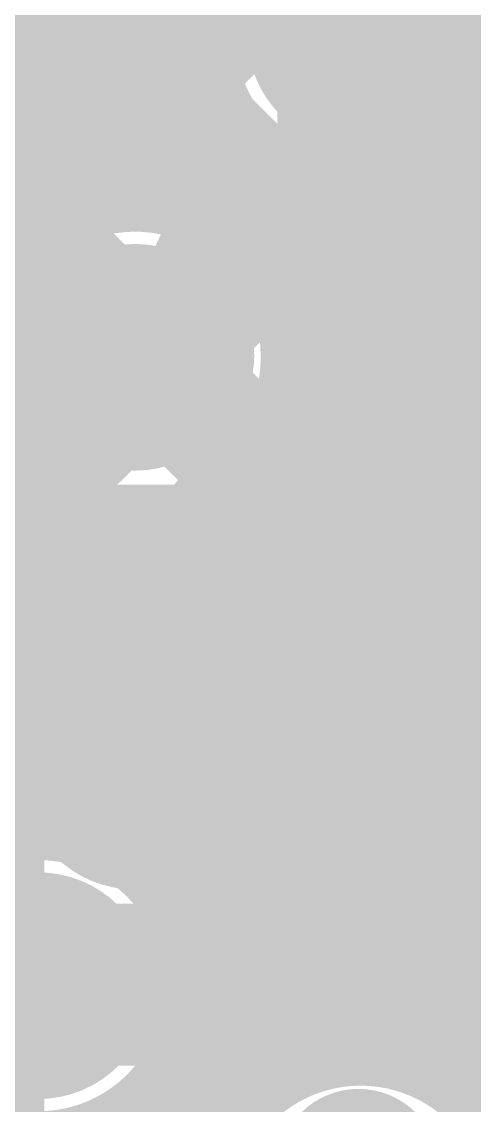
# Model space of a CAD drawing. Header units: millimetres. Extents: x 13 to 259, y -2 to 326.
# Drawn here: x 117.123 to 118.528, y 119.454 to 122.817 of the extents above; entities that cross this region are included whole.
import ezdxf

# ---------------------------------------------------------------- set-up
doc = ezdxf.new("R2010")
doc.units = ezdxf.units.MM
for name, color, linetype in [('BottomLayer', 5, 'Continuous'), ('BottomSolder', 6, 'Continuous'), ('ConnectLayer', 7, 'Continuous'), ('DrillDrawing', 1, 'Continuous'), ('Mechanical13', 56, 'Continuous'), ('MidLayer1', 16, 'Continuous'), ('MidLayer2', 76, 'Continuous'), ('MidLayer3', 90, 'Continuous'), ('MidLayer4', 156, 'Continuous'), ('MidLayer5', 130, 'Continuous'), ('MidLayer6', 216, 'Continuous'), ('MultiLayer', 9, 'Continuous'), ('TopLayer', 1, 'Continuous'), ('TopPaste', 8, 'Continuous'), ('TopSolder', 216, 'Continuous')]:
    doc.layers.add(name, color=color, linetype=linetype)

# ---------------------------------------------------------------- blocks, each defined once
blk = doc.blocks.new('CP_16_4_L_61')
at = {"layer": 'Mechanical13', "const_width": 0.1}
for points in [[(-2, 2), (2, 2)], [(-2, -2), (-2, 2)]]:
    blk.add_lwpolyline(points, dxfattribs=at)
at = {"layer": 'Mechanical13'}
for points, const_width in [([(-2.025, 2, 1), (-1.975, 2, 1)], 0.05), ([(-2.025, 2, 1), (-1.975, 2, 1)], 0.05), ([(-0.6, 1.1, 1), (-1.6, 1.1, 1)], 0.1), ([(-1.625, 1.1, 1), (-1.575, 1.1, 1)], 0.05), ([(-0.625, 1.1, 1), (-0.575, 1.1, 1)], 0.05)]:
    blk.add_lwpolyline(points, format="xyb", close=True, dxfattribs=dict(at, const_width=const_width))
at = {"layer": 'TopLayer', "const_width": 0.3}
for points in [[(-0.975, 2.1), (-0.975, 1.55)], [(-2.1, 0.975), (-1.55, 0.975)], [(-2.1, 0.325), (-1.55, 0.325)], [(-2.1, -0.325), (-1.55, -0.325)], [(-2.1, -0.975), (-1.55, -0.975)]]:
    blk.add_lwpolyline(points, dxfattribs=at)
at = {"layer": 'TopLayer', "const_width": 0.15}
for points in [[(-1.05, 2.1, 1), (-0.9, 2.1, 1)], [(-1.05, 1.55, 1), (-0.9, 1.55, 1)], [(-2.175, 0.975, 1), (-2.025, 0.975, 1)], [(-1.625, 0.975, 1), (-1.475, 0.975, 1)], [(-2.175, 0.325, 1), (-2.025, 0.325, 1)], [(-1.625, 0.325, 1), (-1.475, 0.325, 1)], [(-2.175, -0.325, 1), (-2.025, -0.325, 1)], [(-1.625, -0.325, 1), (-1.475, -0.325, 1)], [(-2.175, -0.975, 1), (-2.025, -0.975, 1)], [(-1.625, -0.975, 1), (-1.475, -0.975, 1)]]:
    blk.add_lwpolyline(points, format="xyb", close=True, dxfattribs=at)
at = {"layer": 'TopLayer'}
blk.add_solid([(-1.05, -1.05), (1.05, -1.05), (-1.05, 1.05), (1.05, 1.05)], dxfattribs=at)
at = {"layer": 'TopPaste', "const_width": 0.3}
for points in [[(-0.975, 2.1), (-0.975, 1.55)], [(-2.1, 0.975), (-1.55, 0.975)], [(-2.1, 0.325), (-1.55, 0.325)], [(-2.1, -0.325), (-1.55, -0.325)], [(-2.1, -0.975), (-1.55, -0.975)]]:
    blk.add_lwpolyline(points, dxfattribs=at)
at = {"layer": 'TopPaste', "const_width": 0.15}
for points in [[(-1.05, 2.1, 1), (-0.9, 2.1, 1)], [(-1.05, 1.55, 1), (-0.9, 1.55, 1)], [(-2.175, 0.975, 1), (-2.025, 0.975, 1)], [(-1.625, 0.975, 1), (-1.475, 0.975, 1)], [(-2.175, 0.325, 1), (-2.025, 0.325, 1)], [(-1.625, 0.325, 1), (-1.475, 0.325, 1)], [(-2.175, -0.325, 1), (-2.025, -0.325, 1)], [(-1.625, -0.325, 1), (-1.475, -0.325, 1)], [(-2.175, -0.975, 1), (-2.025, -0.975, 1)], [(-1.625, -0.975, 1), (-1.475, -0.975, 1)]]:
    blk.add_lwpolyline(points, format="xyb", close=True, dxfattribs=at)
at = {"layer": 'TopPaste'}
blk.add_solid([(-1.05, -1.05), (1.05, -1.05), (-1.05, 1.05), (1.05, 1.05)], dxfattribs=at)
at = {"layer": 'TopSolder', "const_width": 0.5032}
for points in [[(-0.975, 2.1), (-0.975, 1.55)], [(-2.1, 0.975), (-1.55, 0.975)], [(-2.1, 0.325), (-1.55, 0.325)], [(-2.1, -0.325), (-1.55, -0.325)], [(-2.1, -0.975), (-1.55, -0.975)], [(-0.975, -1.55), (-0.975, -2.1)]]:
    blk.add_lwpolyline(points, dxfattribs=at)
at = {"layer": 'TopSolder', "const_width": 0.2516}
for points in [[(-1.1008, 2.1, 1), (-0.8492, 2.1, 1)], [(-1.1008, 1.55, 1), (-0.8492, 1.55, 1)], [(-2.2258, 0.975, 1), (-1.9742, 0.975, 1)], [(-1.6758, 0.975, 1), (-1.4242, 0.975, 1)], [(-2.2258, 0.325, 1), (-1.9742, 0.325, 1)], [(-1.6758, 0.325, 1), (-1.4242, 0.325, 1)], [(-2.2258, -0.325, 1), (-1.9742, -0.325, 1)], [(-1.6758, -0.325, 1), (-1.4242, -0.325, 1)], [(-2.2258, -0.975, 1), (-1.9742, -0.975, 1)], [(-1.6758, -0.975, 1), (-1.4242, -0.975, 1)], [(-1.1008, -1.55, 1), (-0.8492, -1.55, 1)]]:
    blk.add_lwpolyline(points, format="xyb", close=True, dxfattribs=at)
at = {"layer": 'TopSolder'}
blk.add_solid([(-1.1516, -1.1516), (1.1516, -1.1516), (-1.1516, 1.1516), (1.1516, 1.1516)], dxfattribs=at)

msp = doc.modelspace()

# ---------------------------------------------------------------- linework, layer by layer
at = {"layer": 'BottomLayer', "const_width": 0.25}
for points in [[(118.05, 122.775, 1), (118.3, 122.775, 1)], [(117.35, 121.775, 1), (117.6, 121.775, 1)], [(117.05, 121.125, 1), (117.3, 121.125, 1)], [(117.35, 120.475, 1), (117.6, 120.475, 1)], [(117.05, 119.825, 1), (117.3, 119.825, 1)]]:
    msp.add_lwpolyline(points, format="xyb", close=True, dxfattribs=at)
at = {"layer": 'BottomSolder', "const_width": 0.3516}
for points in [[(117.9992, 122.775, 1), (118.3508, 122.775, 1)], [(118.6492, 122.475, 1), (119.0008, 122.475, 1)], [(117.2992, 121.775, 1), (117.6508, 121.775, 1)], [(116.9992, 121.125, 1), (117.3508, 121.125, 1)], [(117.2992, 120.475, 1), (117.6508, 120.475, 1)], [(116.9992, 119.825, 1), (117.3508, 119.825, 1)], [(117.9992, 119.125, 1), (118.3508, 119.125, 1)]]:
    msp.add_lwpolyline(points, format="xyb", close=True, dxfattribs=at)
at = {"layer": 'ConnectLayer', "const_width": 0.4}
for points in [[(116.2753, 122.215), (121.3157, 127.2554)], [(116.2753, 122.215), (121.3157, 127.2554)], [(114.8195, 126.162), (119.0283, 121.9532)], [(115.2837, 124.8493), (118.2799, 121.8531)], [(114.5029, 120.4426), (118.5689, 124.5086)], [(113.9444, 124.4915), (118.0248, 120.4112)], [(114.8265, 124.458), (118.0083, 121.2762)], [(116.2301, 121.3213), (118.5216, 123.6127)], [(116.5671, 123.5659), (117.6819, 122.4511)], [(116.5671, 123.5659), (117.6819, 122.4511)], [(116.7168, 120.9594), (119.0424, 123.2851)], [(116.0239, 123.2606), (117.0754, 122.2091)], [(116.0239, 123.2606), (117.0754, 122.2091)], [(117.2119, 122.3031), (117.5922, 122.6834)], [(117.2119, 122.3031), (117.5922, 122.6834)], [(112.4973, 122.61), (117.6086, 122.61)], [(116.6745, 122.61), (117.0754, 122.2091)], [(117.2119, 122.3031), (117.5188, 122.61)], [(117.523, 122.61), (117.6819, 122.4511)], [(118.5559, 121.95), (119.0135, 122.4075)], [(117.8511, 122.2819), (120.2391, 119.8939)], [(117.8511, 122.2819), (120.2391, 119.8939)], [(117.8511, 122.2819), (120.2391, 119.8939)], [(117.9199, 122.1626), (117.9767, 122.2193)], [(117.9199, 122.1626), (117.9767, 122.2193)], [(117.9199, 122.1626), (117.9767, 122.2193)], [(118.0521, 120.5977), (119.6217, 122.1673)], [(118.0521, 120.5977), (119.6217, 122.1673)], [(116.7308, 121.8219), (116.947, 122.0381)], [(116.7308, 121.8219), (116.947, 122.0381)], [(116.7308, 121.8219), (116.947, 122.0381)], [(117.7641, 121.1582), (118.5559, 121.95)], [(117.7641, 121.1582), (118.5559, 121.95)], [(117.7641, 121.1582), (118.5559, 121.95)], [(118.4528, 121.95), (119.025, 121.95)], [(117.9873, 119.6843), (120.1917, 121.8888)], [(117.9873, 119.6843), (120.1917, 121.8888)], [(118.0521, 120.5977), (119.2633, 121.8089)], [(116.9917, 120.3858), (118.005, 121.3991)], [(117.9873, 119.6843), (119.7058, 121.4029)], [(117.9091, 121.3754), (119.5786, 119.7058)], [(117.9091, 121.3754), (119.5786, 119.7058)], [(117.9091, 121.3754), (119.5786, 119.7058)], [(118.6399, 119.4884), (120.2364, 121.0849)], [(118.6399, 119.4884), (120.2364, 121.0849)], [(118.2028, 120.6956), (118.2028, 120.9108)], [(118.6399, 119.4884), (120.0124, 120.8609)], [(116.7528, 120.8346), (117.1724, 120.415)], [(117.6412, 120.1867), (118.2028, 120.7484)], [(118.0572, 120.3788), (118.984, 119.452)], [(118.0572, 120.3788), (118.984, 119.452)], [(118.0572, 120.3788), (118.984, 119.452)], [(118.5446, 120.2417), (118.6052, 120.3023)], [(117.9873, 119.6843), (118.1579, 119.855)], [(117.765, 119.8224), (117.9271, 119.6604)], [(117.765, 119.8224), (117.9271, 119.6604)], [(117.765, 119.8224), (117.9271, 119.6604)], [(117.765, 119.8224), (117.9271, 119.6604)], [(118.1116, 119.7116), (118.2028, 119.8028)], [(118.6466, 119.4952), (118.9018, 119.7503)], [(116.7997, 118.4968), (117.6157, 119.3128)], [(116.7997, 118.4968), (117.6157, 119.3128)], [(116.7997, 118.4968), (117.6157, 119.3128)], [(117.403, 119.1), (117.6157, 119.3128)], [(117.4407, 119.2982), (117.5857, 119.1532)], [(117.4407, 119.2982), (117.5857, 119.1532)], [(117.4407, 119.2982), (117.5695, 119.1694)], [(117.4407, 119.2982), (117.5857, 119.1532)]]:
    msp.add_lwpolyline(points, dxfattribs=at)
for points in [[(118.3035, 122.1992, -2.021139), (118.6966, 123.0509)], [(118.3035, 122.1992, -2.021139), (118.6966, 123.0509)], [(118.3035, 122.1992, -0.395602), (117.6086, 122.61)], [(116.8992, 121.6466, -1.116233), (118.065, 121.775)], [(116.8992, 121.6466, -1.116233), (118.065, 121.775)], [(116.8992, 121.6466, -1.116233), (118.065, 121.775)], [(119.3466, 122.1992, -0.602352), (118.3035, 122.1992)], [(119.1124, 121.9597, -0.420744), (118.3035, 122.1992)], [(119.3466, 122.1992, -0.602352), (118.3035, 122.1992)], [(118.2028, 120.9108, -0.586104), (118.42, 121.9172)], [(118.065, 121.775, -0.277914), (117.7509, 121.2535)], [(118.065, 121.775, -0.277914), (117.7509, 121.2535)], [(118.065, 121.775, -0.277914), (117.7509, 121.2535)], [(118.5598, 121.316, -0.582869), (118.5786, 121.401)], [(118.6397, 121.3347, -0.03874), (118.6758, 121.41)], [(118.6399, 121.3351, -0.038516), (118.6758, 121.41)], [(117.7509, 121.2535, -0.054925), (117.765, 121.125)], [(117.7509, 121.2535, -0.054925), (117.765, 121.125)], [(117.7509, 121.2535, -0.054925), (117.765, 121.125)], [(117.765, 121.125, -0.054926), (117.7509, 120.9966)], [(117.765, 121.125, -0.054926), (117.7509, 120.9966)], [(117.765, 121.125, -0.054926), (117.7509, 120.9966)], [(117.7509, 120.9966, -0.277914), (118.065, 120.475)], [(117.7509, 120.9966, -0.277914), (118.065, 120.475)], [(117.7509, 120.9966, -0.277914), (118.065, 120.475)], [(118.2028, 119.8109, -0.451205), (118.2028, 120.6956)], [(118.065, 120.475, -0.277914), (117.7509, 119.9535)], [(118.065, 120.475, -0.277914), (117.7509, 119.9535)], [(118.065, 120.475, -0.277914), (117.7509, 119.9535)], [(117.765, 119.825, -1.769754), (116.8992, 120.3466)], [(117.765, 119.825, -1.769754), (116.8992, 120.3466)], [(118.5602, 120.2157, -0.448306), (118.5598, 120.2904)], [(117.7509, 119.9535, -0.054925), (117.765, 119.825)], [(117.7509, 119.9535, -0.054925), (117.765, 119.825)], [(117.7509, 119.9535, -0.054925), (117.765, 119.825)], [(117.765, 119.825, -0.648015), (116.782, 119.385)], [(117.735, 118.7319, -1.451958), (118.765, 119.125)], [(117.5885, 119.1884, -0.352442), (118.1116, 119.7116)], [(118.7284, 119.6789, -0.098578), (118.6409, 119.4871)], [(118.6409, 119.4871, -0.043565), (118.6966, 119.4009)], [(118.6966, 119.4009, -0.110183), (118.9535, 119.4009)]]:
    msp.add_lwpolyline(points, format="xyb", dxfattribs=at)
at = {"layer": 'ConnectLayer'}
for points, const_width in [([(117.4922, 122.6834, 1), (117.6922, 122.6834, 1)], 0.2), ([(117.4922, 122.6834, 1), (117.6922, 122.6834, 1)], 0.2), ([(117.4188, 122.61, 1), (117.6188, 122.61, 1)], 0.2), ([(117.423, 122.61, 1), (117.623, 122.61, 1)], 0.2), ([(117.5086, 122.61, 1), (117.7086, 122.61, 1)], 0.2), ([(117.5086, 122.61, 1), (117.7086, 122.61, 1)], 0.2), ([(117.5819, 122.4511, 1), (117.7819, 122.4511, 1)], 0.2), ([(117.5819, 122.4511, 1), (117.7819, 122.4511, 1)], 0.2), ([(117.5819, 122.4511, 1), (117.7819, 122.4511, 1)], 0.2), ([(117.1119, 122.3031, 1), (117.3119, 122.3031, 1)], 0.2), ([(117.1119, 122.3031, 1), (117.3119, 122.3031, 1)], 0.2), ([(117.1119, 122.3031, 1), (117.3119, 122.3031, 1)], 0.2), ([(117.7511, 122.2819, 1), (117.9511, 122.2819, 1)], 0.2), ([(117.7511, 122.2819, 1), (117.9511, 122.2819, 1)], 0.2), ([(117.7511, 122.2819, 1), (117.9511, 122.2819, 1)], 0.2), ([(116.9754, 122.2091, 1), (117.1754, 122.2091, 1)], 0.2), ([(116.9754, 122.2091, 1), (117.1754, 122.2091, 1)], 0.2), ([(116.9754, 122.2091, 1), (117.1754, 122.2091, 1)], 0.2), ([(117.8767, 122.2193, 1), (118.0767, 122.2193, 1)], 0.2), ([(117.8767, 122.2193, 1), (118.0767, 122.2193, 1)], 0.2), ([(117.8767, 122.2193, 1), (118.0767, 122.2193, 1)], 0.2), ([(118.2035, 122.1992, 1), (118.4035, 122.1992, 1)], 0.2), ([(118.2035, 122.1992, 1), (118.4035, 122.1992, 1)], 0.2), ([(118.2035, 122.1992, 1), (118.4035, 122.1992, 1)], 0.2), ([(118.2035, 122.1992, 1), (118.4035, 122.1992, 1)], 0.2), ([(118.2035, 122.1992, 1), (118.4035, 122.1992, 1)], 0.2), ([(118.2035, 122.1992, 1), (118.4035, 122.1992, 1)], 0.2), ([(117.8199, 122.1626, 1), (118.0199, 122.1626, 1)], 0.2), ([(117.8199, 122.1626, 1), (118.0199, 122.1626, 1)], 0.2), ([(117.8199, 122.1626, 1), (118.0199, 122.1626, 1)], 0.2), ([(116.847, 122.0381, 1), (117.047, 122.0381, 1)], 0.2), ([(116.847, 122.0381, 1), (117.047, 122.0381, 1)], 0.2), ([(116.847, 122.0381, 1), (117.047, 122.0381, 1)], 0.2), ([(118.3528, 121.95, 1), (118.5528, 121.95, 1)], 0.2), ([(118.4559, 121.95, 1), (118.6559, 121.95, 1)], 0.2), ([(118.4559, 121.95, 1), (118.6559, 121.95, 1)], 0.2), ([(118.4559, 121.95, 1), (118.6559, 121.95, 1)], 0.2), ([(118.4559, 121.95, 1), (118.6559, 121.95, 1)], 0.2), ([(118.32, 121.9172, 1), (118.52, 121.9172, 1)], 0.2), ([(118.1799, 121.8531, 1), (118.3799, 121.8531, 1)], 0.2), ([(117.965, 121.775, 1), (118.165, 121.775, 1)], 0.2), ([(117.965, 121.775, 1), (118.165, 121.775, 1)], 0.2), ([(117.965, 121.775, 1), (118.165, 121.775, 1)], 0.2), ([(117.965, 121.775, 1), (118.165, 121.775, 1)], 0.2), ([(117.965, 121.775, 1), (118.165, 121.775, 1)], 0.2), ([(117.965, 121.775, 1), (118.165, 121.775, 1)], 0.2), ([(117.905, 121.3991, 1), (118.105, 121.3991, 1)], 0.2), ([(118.4786, 121.401, 1), (118.6786, 121.401, 1)], 0.2), ([(118.5758, 121.41, 1), (118.7758, 121.41, 1)], 0.2), ([(118.5758, 121.41, 1), (118.7758, 121.41, 1)], 0.2), ([(117.8091, 121.3754, 1), (118.0091, 121.3754, 1)], 0.2), ([(117.8091, 121.3754, 1), (118.0091, 121.3754, 1)], 0.2), ([(117.8091, 121.3754, 1), (118.0091, 121.3754, 1)], 0.2), ([(118.5397, 121.3347, 1), (118.7397, 121.3347, 1)], 0.2), ([(118.5399, 121.3351, 1), (118.7399, 121.3351, 1)], 0.2), ([(118.4598, 121.316, 1), (118.6598, 121.316, 1)], 0.2), ([(117.9083, 121.2762, 1), (118.1083, 121.2762, 1)], 0.2), ([(117.6509, 121.2535, 1), (117.8509, 121.2535, 1)], 0.2), ([(117.6509, 121.2535, 1), (117.8509, 121.2535, 1)], 0.2), ([(117.6509, 121.2535, 1), (117.8509, 121.2535, 1)], 0.2), ([(117.6509, 121.2535, 1), (117.8509, 121.2535, 1)], 0.2), ([(117.6509, 121.2535, 1), (117.8509, 121.2535, 1)], 0.2), ([(117.6509, 121.2535, 1), (117.8509, 121.2535, 1)], 0.2), ([(117.6641, 121.1582, 1), (117.8641, 121.1582, 1)], 0.2), ([(117.6641, 121.1582, 1), (117.8641, 121.1582, 1)], 0.2), ([(117.6641, 121.1582, 1), (117.8641, 121.1582, 1)], 0.2), ([(117.665, 121.125, 1), (117.865, 121.125, 1)], 0.2), ([(117.665, 121.125, 1), (117.865, 121.125, 1)], 0.2), ([(117.665, 121.125, 1), (117.865, 121.125, 1)], 0.2), ([(117.665, 121.125, 1), (117.865, 121.125, 1)], 0.2), ([(117.665, 121.125, 1), (117.865, 121.125, 1)], 0.2), ([(117.665, 121.125, 1), (117.865, 121.125, 1)], 0.2), ([(117.6509, 120.9966, 1), (117.8509, 120.9966, 1)], 0.2), ([(117.6509, 120.9966, 1), (117.8509, 120.9966, 1)], 0.2), ([(117.6509, 120.9966, 1), (117.8509, 120.9966, 1)], 0.2), ([(117.6509, 120.9966, 1), (117.8509, 120.9966, 1)], 0.2), ([(117.6509, 120.9966, 1), (117.8509, 120.9966, 1)], 0.2), ([(117.6509, 120.9966, 1), (117.8509, 120.9966, 1)], 0.2), ([(118.1028, 120.9108, 1), (118.3028, 120.9108, 1)], 0.2), ([(118.1028, 120.9108, 1), (118.3028, 120.9108, 1)], 0.2), ([(118.1028, 120.7484, 1), (118.3028, 120.7484, 1)], 0.2), ([(118.1028, 120.6956, 1), (118.3028, 120.6956, 1)], 0.2), ([(118.1028, 120.6956, 1), (118.3028, 120.6956, 1)], 0.2), ([(117.9521, 120.5977, 1), (118.1521, 120.5977, 1)], 0.2), ([(117.9521, 120.5977, 1), (118.1521, 120.5977, 1)], 0.2), ([(117.9521, 120.5977, 1), (118.1521, 120.5977, 1)], 0.2), ([(117.965, 120.475, 1), (118.165, 120.475, 1)], 0.2), ([(117.965, 120.475, 1), (118.165, 120.475, 1)], 0.2), ([(117.965, 120.475, 1), (118.165, 120.475, 1)], 0.2), ([(117.965, 120.475, 1), (118.165, 120.475, 1)], 0.2), ([(117.965, 120.475, 1), (118.165, 120.475, 1)], 0.2), ([(117.965, 120.475, 1), (118.165, 120.475, 1)], 0.2), ([(117.765, 119.825, 1), (116.585, 119.825, 1)], 0.4), ([(117.0724, 120.415, 1), (117.2724, 120.415, 1)], 0.2), ([(117.9248, 120.4112, 1), (118.1248, 120.4112, 1)], 0.2), ([(116.8917, 120.3858, 1), (117.0917, 120.3858, 1)], 0.2), ([(117.9572, 120.3788, 1), (118.1572, 120.3788, 1)], 0.2), ([(117.9572, 120.3788, 1), (118.1572, 120.3788, 1)], 0.2), ([(117.9572, 120.3788, 1), (118.1572, 120.3788, 1)], 0.2), ([(118.4598, 120.2904, 1), (118.6598, 120.2904, 1)], 0.2), ([(118.5052, 120.3023, 1), (118.7052, 120.3023, 1)], 0.2), ([(118.4446, 120.2417, 1), (118.6446, 120.2417, 1)], 0.2), ([(118.4602, 120.2157, 1), (118.6602, 120.2157, 1)], 0.2), ([(117.5412, 120.1867, 1), (117.7412, 120.1867, 1)], 0.2), ([(117.6509, 119.9535, 1), (117.8509, 119.9535, 1)], 0.2), ([(117.6509, 119.9535, 1), (117.8509, 119.9535, 1)], 0.2), ([(117.6509, 119.9535, 1), (117.8509, 119.9535, 1)], 0.2), ([(117.6509, 119.9535, 1), (117.8509, 119.9535, 1)], 0.2), ([(117.6509, 119.9535, 1), (117.8509, 119.9535, 1)], 0.2), ([(117.6509, 119.9535, 1), (117.8509, 119.9535, 1)], 0.2), ([(118.0579, 119.855, 1), (118.2579, 119.855, 1)], 0.2), ([(117.665, 119.825, 1), (117.865, 119.825, 1)], 0.2), ([(117.665, 119.825, 1), (117.865, 119.825, 1)], 0.2), ([(117.665, 119.825, 1), (117.865, 119.825, 1)], 0.2), ([(117.665, 119.825, 1), (117.865, 119.825, 1)], 0.2), ([(117.665, 119.825, 1), (117.865, 119.825, 1)], 0.2), ([(117.665, 119.825, 1), (117.865, 119.825, 1)], 0.2), ([(117.665, 119.825, 1), (117.865, 119.825, 1)], 0.2), ([(117.665, 119.8224, 1), (117.865, 119.8224, 1)], 0.2), ([(117.665, 119.8224, 1), (117.865, 119.8224, 1)], 0.2), ([(117.665, 119.8224, 1), (117.865, 119.8224, 1)], 0.2), ([(117.665, 119.8224, 1), (117.865, 119.8224, 1)], 0.2), ([(118.1028, 119.8109, 1), (118.3028, 119.8109, 1)], 0.2), ([(118.1028, 119.8028, 1), (118.3028, 119.8028, 1)], 0.2), ([(118.765, 119.125, 1), (117.585, 119.125, 1)], 0.4), ([(118.765, 119.125, 1), (117.585, 119.125, 1)], 0.4), ([(117.8873, 119.6843, 1), (118.0873, 119.6843, 1)], 0.2), ([(117.8873, 119.6843, 1), (118.0873, 119.6843, 1)], 0.2), ([(117.8873, 119.6843, 1), (118.0873, 119.6843, 1)], 0.2), ([(117.8873, 119.6843, 1), (118.0873, 119.6843, 1)], 0.2), ([(118.0116, 119.7116, 1), (118.2116, 119.7116, 1)], 0.2), ([(118.0116, 119.7116, 1), (118.2116, 119.7116, 1)], 0.2), ([(117.8271, 119.6604, 1), (118.0271, 119.6604, 1)], 0.2), ([(117.8271, 119.6604, 1), (118.0271, 119.6604, 1)], 0.2), ([(117.8271, 119.6604, 1), (118.0271, 119.6604, 1)], 0.2), ([(117.8271, 119.6604, 1), (118.0271, 119.6604, 1)], 0.2), ([(118.5399, 119.4884, 1), (118.7399, 119.4884, 1)], 0.2), ([(118.5399, 119.4884, 1), (118.7399, 119.4884, 1)], 0.2), ([(118.5399, 119.4884, 1), (118.7399, 119.4884, 1)], 0.2), ([(118.5409, 119.4871, 1), (118.7409, 119.4871, 1)], 0.2), ([(118.5409, 119.4871, 1), (118.7409, 119.4871, 1)], 0.2), ([(118.5466, 119.4952, 1), (118.7466, 119.4952, 1)], 0.2), ([(118.5966, 119.4009, 1), (118.7966, 119.4009, 1)], 0.2), ([(118.5966, 119.4009, 1), (118.7966, 119.4009, 1)], 0.2), ([(117.3407, 119.2982, 1), (117.5407, 119.2982, 1)], 0.2), ([(117.3407, 119.2982, 1), (117.5407, 119.2982, 1)], 0.2), ([(117.3407, 119.2982, 1), (117.5407, 119.2982, 1)], 0.2), ([(117.3407, 119.2982, 1), (117.5407, 119.2982, 1)], 0.2), ([(117.5157, 119.3128, 1), (117.7157, 119.3128, 1)], 0.2), ([(117.5157, 119.3128, 1), (117.7157, 119.3128, 1)], 0.2), ([(117.5157, 119.3128, 1), (117.7157, 119.3128, 1)], 0.2), ([(117.5157, 119.3128, 1), (117.7157, 119.3128, 1)], 0.2)]:
    msp.add_lwpolyline(points, format="xyb", close=True, dxfattribs=dict(at, const_width=const_width))
at = {"layer": 'DrillDrawing', "const_width": 0.0508}
for points in [[(117.921, 122.648), (117.921, 122.902)], [(118.429, 122.648), (118.429, 122.902)], [(117.921, 122.648), (118.048, 122.648)], [(118.048, 122.521), (118.048, 122.648)], [(118.302, 122.648), (118.429, 122.648)], [(118.302, 122.521), (118.302, 122.648)], [(118.048, 122.521), (118.302, 122.521)], [(117.348, 121.902), (117.348, 122.029)], [(117.348, 122.029), (117.602, 122.029)], [(117.602, 121.902), (117.602, 122.029)], [(117.221, 121.648), (117.221, 121.902)], [(117.221, 121.902), (117.348, 121.902)], [(117.602, 121.902), (117.729, 121.902)], [(117.729, 121.648), (117.729, 121.902)], [(117.221, 121.648), (117.348, 121.648)], [(117.348, 121.521), (117.348, 121.648)], [(117.602, 121.648), (117.729, 121.648)], [(117.602, 121.521), (117.602, 121.648)], [(118.4662, 121.4802), (118.4662, 121.6072)], [(118.4662, 121.6072), (118.7202, 121.6072)], [(117.348, 121.521), (117.602, 121.521)], [(118.3392, 121.2262), (118.3392, 121.4802)], [(118.3392, 121.4802), (118.4662, 121.4802)], [(117.048, 121.379), (117.302, 121.379)], [(117.302, 121.252), (117.302, 121.379)], [(117.302, 121.252), (117.429, 121.252)], [(117.429, 120.998), (117.429, 121.252)], [(118.3392, 121.2262), (118.4662, 121.2262)], [(118.4662, 121.0992), (118.4662, 121.2262)], [(118.4662, 121.0992), (118.7202, 121.0992)], [(117.302, 120.998), (117.429, 120.998)], [(117.302, 120.871), (117.302, 120.998)], [(117.048, 120.871), (117.302, 120.871)], [(117.348, 120.602), (117.348, 120.729)], [(117.348, 120.729), (117.602, 120.729)], [(117.602, 120.602), (117.602, 120.729)], [(117.221, 120.348), (117.221, 120.602)], [(117.221, 120.602), (117.348, 120.602)], [(117.602, 120.602), (117.729, 120.602)], [(117.729, 120.348), (117.729, 120.602)], [(118.4662, 120.3802), (118.4662, 120.5072)], [(118.4662, 120.5072), (118.7202, 120.5072)], [(118.3392, 120.1262), (118.3392, 120.3802)], [(118.3392, 120.3802), (118.4662, 120.3802)], [(117.221, 120.348), (117.348, 120.348)], [(117.348, 120.221), (117.348, 120.348)], [(117.602, 120.348), (117.729, 120.348)], [(117.602, 120.221), (117.602, 120.348)], [(117.348, 120.221), (117.602, 120.221)], [(118.3392, 120.1262), (118.4662, 120.1262)], [(118.4662, 119.9992), (118.4662, 120.1262)], [(117.048, 120.079), (117.302, 120.079)], [(117.302, 119.952), (117.302, 120.079)], [(118.4662, 119.9992), (118.7202, 119.9992)], [(117.302, 119.952), (117.429, 119.952)], [(117.429, 119.698), (117.429, 119.952)], [(117.302, 119.698), (117.429, 119.698)], [(117.302, 119.571), (117.302, 119.698)], [(117.048, 119.571), (117.302, 119.571)]]:
    msp.add_lwpolyline(points, dxfattribs=at)
at = {"layer": 'DrillDrawing', "const_width": 0.0254}
for points in [[(117.9083, 122.648, 1), (117.9337, 122.648, 1)], [(117.9083, 122.648, 1), (117.9337, 122.648, 1)], [(118.0353, 122.648, 1), (118.0607, 122.648, 1)], [(118.0353, 122.648, 1), (118.0607, 122.648, 1)], [(118.2893, 122.648, 1), (118.3147, 122.648, 1)], [(118.2893, 122.648, 1), (118.3147, 122.648, 1)], [(118.4163, 122.648, 1), (118.4417, 122.648, 1)], [(118.4163, 122.648, 1), (118.4417, 122.648, 1)], [(118.0353, 122.521, 1), (118.0607, 122.521, 1)], [(118.0353, 122.521, 1), (118.0607, 122.521, 1)], [(118.2893, 122.521, 1), (118.3147, 122.521, 1)], [(118.2893, 122.521, 1), (118.3147, 122.521, 1)], [(117.3353, 122.029, 1), (117.3607, 122.029, 1)], [(117.3353, 122.029, 1), (117.3607, 122.029, 1)], [(117.5893, 122.029, 1), (117.6147, 122.029, 1)], [(117.5893, 122.029, 1), (117.6147, 122.029, 1)], [(117.2083, 121.902, 1), (117.2337, 121.902, 1)], [(117.2083, 121.902, 1), (117.2337, 121.902, 1)], [(117.3353, 121.902, 1), (117.3607, 121.902, 1)], [(117.3353, 121.902, 1), (117.3607, 121.902, 1)], [(117.5893, 121.902, 1), (117.6147, 121.902, 1)], [(117.5893, 121.902, 1), (117.6147, 121.902, 1)], [(117.7163, 121.902, 1), (117.7417, 121.902, 1)], [(117.7163, 121.902, 1), (117.7417, 121.902, 1)], [(117.2083, 121.648, 1), (117.2337, 121.648, 1)], [(117.2083, 121.648, 1), (117.2337, 121.648, 1)], [(117.3353, 121.648, 1), (117.3607, 121.648, 1)], [(117.3353, 121.648, 1), (117.3607, 121.648, 1)], [(117.5893, 121.648, 1), (117.6147, 121.648, 1)], [(117.5893, 121.648, 1), (117.6147, 121.648, 1)], [(117.7163, 121.648, 1), (117.7417, 121.648, 1)], [(117.7163, 121.648, 1), (117.7417, 121.648, 1)], [(118.4535, 121.6072, 1), (118.4789, 121.6072, 1)], [(118.4535, 121.6072, 1), (118.4789, 121.6072, 1)], [(117.3353, 121.521, 1), (117.3607, 121.521, 1)], [(117.3353, 121.521, 1), (117.3607, 121.521, 1)], [(117.5893, 121.521, 1), (117.6147, 121.521, 1)], [(117.5893, 121.521, 1), (117.6147, 121.521, 1)], [(118.3265, 121.4802, 1), (118.3519, 121.4802, 1)], [(118.3265, 121.4802, 1), (118.3519, 121.4802, 1)], [(118.4535, 121.4802, 1), (118.4789, 121.4802, 1)], [(118.4535, 121.4802, 1), (118.4789, 121.4802, 1)], [(117.2893, 121.379, 1), (117.3147, 121.379, 1)], [(117.2893, 121.379, 1), (117.3147, 121.379, 1)], [(117.2893, 121.252, 1), (117.3147, 121.252, 1)], [(117.2893, 121.252, 1), (117.3147, 121.252, 1)], [(117.4163, 121.252, 1), (117.4417, 121.252, 1)], [(117.4163, 121.252, 1), (117.4417, 121.252, 1)], [(118.3265, 121.2262, 1), (118.3519, 121.2262, 1)], [(118.3265, 121.2262, 1), (118.3519, 121.2262, 1)], [(118.4535, 121.2262, 1), (118.4789, 121.2262, 1)], [(118.4535, 121.2262, 1), (118.4789, 121.2262, 1)], [(118.4535, 121.0992, 1), (118.4789, 121.0992, 1)], [(118.4535, 121.0992, 1), (118.4789, 121.0992, 1)], [(117.2893, 120.998, 1), (117.3147, 120.998, 1)], [(117.2893, 120.998, 1), (117.3147, 120.998, 1)], [(117.4163, 120.998, 1), (117.4417, 120.998, 1)], [(117.4163, 120.998, 1), (117.4417, 120.998, 1)], [(117.2893, 120.871, 1), (117.3147, 120.871, 1)], [(117.2893, 120.871, 1), (117.3147, 120.871, 1)], [(117.3353, 120.729, 1), (117.3607, 120.729, 1)], [(117.3353, 120.729, 1), (117.3607, 120.729, 1)], [(117.5893, 120.729, 1), (117.6147, 120.729, 1)], [(117.5893, 120.729, 1), (117.6147, 120.729, 1)], [(117.2083, 120.602, 1), (117.2337, 120.602, 1)], [(117.2083, 120.602, 1), (117.2337, 120.602, 1)], [(117.3353, 120.602, 1), (117.3607, 120.602, 1)], [(117.3353, 120.602, 1), (117.3607, 120.602, 1)], [(117.5893, 120.602, 1), (117.6147, 120.602, 1)], [(117.5893, 120.602, 1), (117.6147, 120.602, 1)], [(117.7163, 120.602, 1), (117.7417, 120.602, 1)], [(117.7163, 120.602, 1), (117.7417, 120.602, 1)], [(118.4535, 120.5072, 1), (118.4789, 120.5072, 1)], [(118.4535, 120.5072, 1), (118.4789, 120.5072, 1)], [(118.3265, 120.3802, 1), (118.3519, 120.3802, 1)], [(118.3265, 120.3802, 1), (118.3519, 120.3802, 1)], [(118.4535, 120.3802, 1), (118.4789, 120.3802, 1)], [(118.4535, 120.3802, 1), (118.4789, 120.3802, 1)], [(117.2083, 120.348, 1), (117.2337, 120.348, 1)], [(117.2083, 120.348, 1), (117.2337, 120.348, 1)], [(117.3353, 120.348, 1), (117.3607, 120.348, 1)], [(117.3353, 120.348, 1), (117.3607, 120.348, 1)], [(117.5893, 120.348, 1), (117.6147, 120.348, 1)], [(117.5893, 120.348, 1), (117.6147, 120.348, 1)], [(117.7163, 120.348, 1), (117.7417, 120.348, 1)], [(117.7163, 120.348, 1), (117.7417, 120.348, 1)], [(117.3353, 120.221, 1), (117.3607, 120.221, 1)], [(117.3353, 120.221, 1), (117.3607, 120.221, 1)], [(117.5893, 120.221, 1), (117.6147, 120.221, 1)], [(117.5893, 120.221, 1), (117.6147, 120.221, 1)], [(118.3265, 120.1262, 1), (118.3519, 120.1262, 1)], [(118.3265, 120.1262, 1), (118.3519, 120.1262, 1)], [(118.4535, 120.1262, 1), (118.4789, 120.1262, 1)], [(118.4535, 120.1262, 1), (118.4789, 120.1262, 1)], [(117.2893, 120.079, 1), (117.3147, 120.079, 1)], [(117.2893, 120.079, 1), (117.3147, 120.079, 1)], [(118.4535, 119.9992, 1), (118.4789, 119.9992, 1)], [(118.4535, 119.9992, 1), (118.4789, 119.9992, 1)], [(117.2893, 119.952, 1), (117.3147, 119.952, 1)], [(117.2893, 119.952, 1), (117.3147, 119.952, 1)], [(117.4163, 119.952, 1), (117.4417, 119.952, 1)], [(117.4163, 119.952, 1), (117.4417, 119.952, 1)], [(117.2893, 119.698, 1), (117.3147, 119.698, 1)], [(117.2893, 119.698, 1), (117.3147, 119.698, 1)], [(117.4163, 119.698, 1), (117.4417, 119.698, 1)], [(117.4163, 119.698, 1), (117.4417, 119.698, 1)], [(117.2893, 119.571, 1), (117.3147, 119.571, 1)], [(117.2893, 119.571, 1), (117.3147, 119.571, 1)]]:
    msp.add_lwpolyline(points, format="xyb", close=True, dxfattribs=at)
at = {"layer": 'MidLayer1', "const_width": 0.25}
for points in [[(118.05, 122.775, 1), (118.3, 122.775, 1)], [(117.35, 121.775, 1), (117.6, 121.775, 1)], [(117.05, 121.125, 1), (117.3, 121.125, 1)], [(117.35, 120.475, 1), (117.6, 120.475, 1)], [(117.05, 119.825, 1), (117.3, 119.825, 1)]]:
    msp.add_lwpolyline(points, format="xyb", close=True, dxfattribs=at)
at = {"layer": 'MidLayer2', "const_width": 0.25}
for points in [[(118.05, 122.775, 1), (118.3, 122.775, 1)], [(117.35, 121.775, 1), (117.6, 121.775, 1)], [(117.05, 121.125, 1), (117.3, 121.125, 1)], [(117.35, 120.475, 1), (117.6, 120.475, 1)], [(117.05, 119.825, 1), (117.3, 119.825, 1)]]:
    msp.add_lwpolyline(points, format="xyb", close=True, dxfattribs=at)
at = {"layer": 'MidLayer3'}
for points, const_width in [([(118.05, 122.775, 1), (118.3, 122.775, 1)], 0.25), ([(117.35, 121.775, 1), (117.6, 121.775, 1)], 0.25), ([(117.05, 121.125, 1), (117.3, 121.125, 1)], 0.25), ([(117.35, 120.475, 1), (117.6, 120.475, 1)], 0.25), ([(117.05, 119.825, 1), (117.3, 119.825, 1)], 0.25), ([(117.075, 119.825, 1), (117.175, 119.825, 1)], 0.1), ([(117.075, 119.825, 1), (117.175, 119.825, 1)], 0.1), ([(117.125, 119.775, 1), (117.225, 119.775, 1)], 0.1)]:
    msp.add_lwpolyline(points, format="xyb", close=True, dxfattribs=dict(at, const_width=const_width))
at = {"layer": 'MidLayer3', "const_width": 0.2}
for points in [[(114.6796, 119.825), (117.125, 119.825)], [(117.125, 119.825), (117.175, 119.775)]]:
    msp.add_lwpolyline(points, dxfattribs=at)
at = {"layer": 'MidLayer4', "const_width": 0.25}
for points in [[(118.05, 122.775, 1), (118.3, 122.775, 1)], [(117.35, 121.775, 1), (117.6, 121.775, 1)], [(117.05, 121.125, 1), (117.3, 121.125, 1)], [(117.35, 120.475, 1), (117.6, 120.475, 1)], [(117.05, 119.825, 1), (117.3, 119.825, 1)]]:
    msp.add_lwpolyline(points, format="xyb", close=True, dxfattribs=at)
at = {"layer": 'MidLayer5', "const_width": 0.25}
for points in [[(118.05, 122.775, 1), (118.3, 122.775, 1)], [(117.35, 121.775, 1), (117.6, 121.775, 1)], [(117.05, 121.125, 1), (117.3, 121.125, 1)], [(117.35, 120.475, 1), (117.6, 120.475, 1)], [(117.05, 119.825, 1), (117.3, 119.825, 1)]]:
    msp.add_lwpolyline(points, format="xyb", close=True, dxfattribs=at)
at = {"layer": 'MidLayer6', "const_width": 0.25}
for points in [[(118.05, 122.775, 1), (118.3, 122.775, 1)], [(117.35, 121.775, 1), (117.6, 121.775, 1)], [(117.05, 121.125, 1), (117.3, 121.125, 1)], [(117.35, 120.475, 1), (117.6, 120.475, 1)], [(117.05, 119.825, 1), (117.3, 119.825, 1)]]:
    msp.add_lwpolyline(points, format="xyb", close=True, dxfattribs=at)
at = {"layer": 'MultiLayer', "const_width": 0.25}
for points in [[(118.05, 122.775, 1), (118.3, 122.775, 1)], [(117.35, 121.775, 1), (117.6, 121.775, 1)], [(117.05, 121.125, 1), (117.3, 121.125, 1)], [(117.35, 120.475, 1), (117.6, 120.475, 1)], [(117.05, 119.825, 1), (117.3, 119.825, 1)]]:
    msp.add_lwpolyline(points, format="xyb", close=True, dxfattribs=at)
at = {"layer": 'TopLayer', "const_width": 0.25}
for points in [[(118.05, 122.775, 1), (118.3, 122.775, 1)], [(117.35, 121.775, 1), (117.6, 121.775, 1)], [(117.05, 121.125, 1), (117.3, 121.125, 1)], [(117.35, 120.475, 1), (117.6, 120.475, 1)], [(117.05, 119.825, 1), (117.3, 119.825, 1)]]:
    msp.add_lwpolyline(points, format="xyb", close=True, dxfattribs=at)
at = {"layer": 'TopSolder', "const_width": 0.3516}
for points in [[(117.9992, 122.775, 1), (118.3508, 122.775, 1)], [(118.6492, 122.475, 1), (119.0008, 122.475, 1)], [(117.2992, 121.775, 1), (117.6508, 121.775, 1)], [(116.9992, 121.125, 1), (117.3508, 121.125, 1)], [(117.2992, 120.475, 1), (117.6508, 120.475, 1)], [(116.9992, 119.825, 1), (117.3508, 119.825, 1)], [(117.9992, 119.125, 1), (118.3508, 119.125, 1)]]:
    msp.add_lwpolyline(points, format="xyb", close=True, dxfattribs=at)

# ---------------------------------------------------------------- block references
at = {"rotation": 360}
msp.add_blockref('CP_16_4_L_61', (119.1432, 120.8032), dxfattribs=at)

doc.saveas('drawing.dxf')
